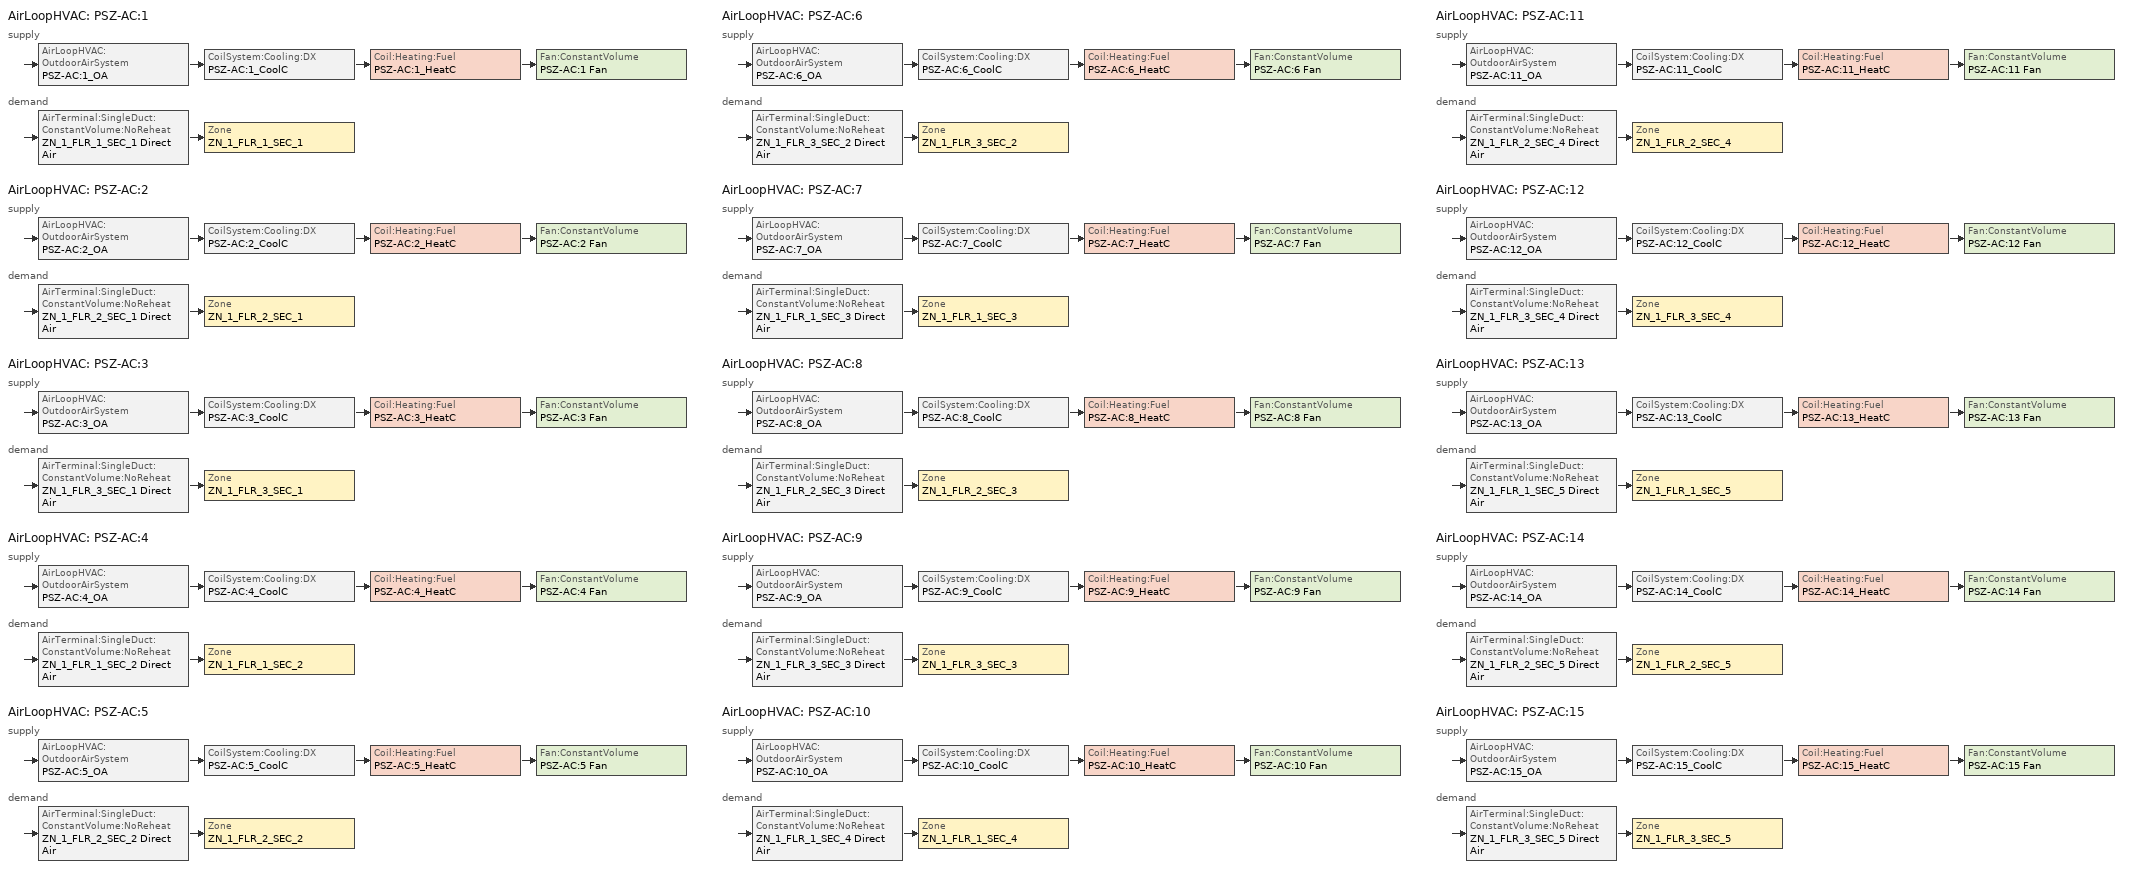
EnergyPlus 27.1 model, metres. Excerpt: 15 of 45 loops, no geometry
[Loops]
AirLoopHVAC 'PSZ-AC:1'
 supply: AirLoopHVAC:OutdoorAirSystem 'PSZ-AC:1_OA' > CoilSystem:Cooling:DX 'PSZ-AC:1_CoolC' > Coil:Heating:Fuel 'PSZ-AC:1_HeatC' > Fan:ConstantVolume 'PSZ-AC:1 Fan'
 demand: AirTerminal:SingleDuct:ConstantVolume:NoReheat 'ZN_1_FLR_1_SEC_1 Direct Air' > Zone 'ZN_1_FLR_1_SEC_1'
AirLoopHVAC 'PSZ-AC:2'
 supply: AirLoopHVAC:OutdoorAirSystem 'PSZ-AC:2_OA' > CoilSystem:Cooling:DX 'PSZ-AC:2_CoolC' > Coil:Heating:Fuel 'PSZ-AC:2_HeatC' > Fan:ConstantVolume 'PSZ-AC:2 Fan'
 demand: AirTerminal:SingleDuct:ConstantVolume:NoReheat 'ZN_1_FLR_2_SEC_1 Direct Air' > Zone 'ZN_1_FLR_2_SEC_1'
AirLoopHVAC 'PSZ-AC:3'
 supply: AirLoopHVAC:OutdoorAirSystem 'PSZ-AC:3_OA' > CoilSystem:Cooling:DX 'PSZ-AC:3_CoolC' > Coil:Heating:Fuel 'PSZ-AC:3_HeatC' > Fan:ConstantVolume 'PSZ-AC:3 Fan'
 demand: AirTerminal:SingleDuct:ConstantVolume:NoReheat 'ZN_1_FLR_3_SEC_1 Direct Air' > Zone 'ZN_1_FLR_3_SEC_1'
AirLoopHVAC 'PSZ-AC:4'
 supply: AirLoopHVAC:OutdoorAirSystem 'PSZ-AC:4_OA' > CoilSystem:Cooling:DX 'PSZ-AC:4_CoolC' > Coil:Heating:Fuel 'PSZ-AC:4_HeatC' > Fan:ConstantVolume 'PSZ-AC:4 Fan'
 demand: AirTerminal:SingleDuct:ConstantVolume:NoReheat 'ZN_1_FLR_1_SEC_2 Direct Air' > Zone 'ZN_1_FLR_1_SEC_2'
AirLoopHVAC 'PSZ-AC:5'
 supply: AirLoopHVAC:OutdoorAirSystem 'PSZ-AC:5_OA' > CoilSystem:Cooling:DX 'PSZ-AC:5_CoolC' > Coil:Heating:Fuel 'PSZ-AC:5_HeatC' > Fan:ConstantVolume 'PSZ-AC:5 Fan'
 demand: AirTerminal:SingleDuct:ConstantVolume:NoReheat 'ZN_1_FLR_2_SEC_2 Direct Air' > Zone 'ZN_1_FLR_2_SEC_2'
AirLoopHVAC 'PSZ-AC:6'
 supply: AirLoopHVAC:OutdoorAirSystem 'PSZ-AC:6_OA' > CoilSystem:Cooling:DX 'PSZ-AC:6_CoolC' > Coil:Heating:Fuel 'PSZ-AC:6_HeatC' > Fan:ConstantVolume 'PSZ-AC:6 Fan'
 demand: AirTerminal:SingleDuct:ConstantVolume:NoReheat 'ZN_1_FLR_3_SEC_2 Direct Air' > Zone 'ZN_1_FLR_3_SEC_2'
AirLoopHVAC 'PSZ-AC:7'
 supply: AirLoopHVAC:OutdoorAirSystem 'PSZ-AC:7_OA' > CoilSystem:Cooling:DX 'PSZ-AC:7_CoolC' > Coil:Heating:Fuel 'PSZ-AC:7_HeatC' > Fan:ConstantVolume 'PSZ-AC:7 Fan'
 demand: AirTerminal:SingleDuct:ConstantVolume:NoReheat 'ZN_1_FLR_1_SEC_3 Direct Air' > Zone 'ZN_1_FLR_1_SEC_3'
AirLoopHVAC 'PSZ-AC:8'
 supply: AirLoopHVAC:OutdoorAirSystem 'PSZ-AC:8_OA' > CoilSystem:Cooling:DX 'PSZ-AC:8_CoolC' > Coil:Heating:Fuel 'PSZ-AC:8_HeatC' > Fan:ConstantVolume 'PSZ-AC:8 Fan'
 demand: AirTerminal:SingleDuct:ConstantVolume:NoReheat 'ZN_1_FLR_2_SEC_3 Direct Air' > Zone 'ZN_1_FLR_2_SEC_3'
AirLoopHVAC 'PSZ-AC:9'
 supply: AirLoopHVAC:OutdoorAirSystem 'PSZ-AC:9_OA' > CoilSystem:Cooling:DX 'PSZ-AC:9_CoolC' > Coil:Heating:Fuel 'PSZ-AC:9_HeatC' > Fan:ConstantVolume 'PSZ-AC:9 Fan'
 demand: AirTerminal:SingleDuct:ConstantVolume:NoReheat 'ZN_1_FLR_3_SEC_3 Direct Air' > Zone 'ZN_1_FLR_3_SEC_3'
AirLoopHVAC 'PSZ-AC:10'
 supply: AirLoopHVAC:OutdoorAirSystem 'PSZ-AC:10_OA' > CoilSystem:Cooling:DX 'PSZ-AC:10_CoolC' > Coil:Heating:Fuel 'PSZ-AC:10_HeatC' > Fan:ConstantVolume 'PSZ-AC:10 Fan'
 demand: AirTerminal:SingleDuct:ConstantVolume:NoReheat 'ZN_1_FLR_1_SEC_4 Direct Air' > Zone 'ZN_1_FLR_1_SEC_4'
AirLoopHVAC 'PSZ-AC:11'
 supply: AirLoopHVAC:OutdoorAirSystem 'PSZ-AC:11_OA' > CoilSystem:Cooling:DX 'PSZ-AC:11_CoolC' > Coil:Heating:Fuel 'PSZ-AC:11_HeatC' > Fan:ConstantVolume 'PSZ-AC:11 Fan'
 demand: AirTerminal:SingleDuct:ConstantVolume:NoReheat 'ZN_1_FLR_2_SEC_4 Direct Air' > Zone 'ZN_1_FLR_2_SEC_4'
AirLoopHVAC 'PSZ-AC:12'
 supply: AirLoopHVAC:OutdoorAirSystem 'PSZ-AC:12_OA' > CoilSystem:Cooling:DX 'PSZ-AC:12_CoolC' > Coil:Heating:Fuel 'PSZ-AC:12_HeatC' > Fan:ConstantVolume 'PSZ-AC:12 Fan'
 demand: AirTerminal:SingleDuct:ConstantVolume:NoReheat 'ZN_1_FLR_3_SEC_4 Direct Air' > Zone 'ZN_1_FLR_3_SEC_4'
AirLoopHVAC 'PSZ-AC:13'
 supply: AirLoopHVAC:OutdoorAirSystem 'PSZ-AC:13_OA' > CoilSystem:Cooling:DX 'PSZ-AC:13_CoolC' > Coil:Heating:Fuel 'PSZ-AC:13_HeatC' > Fan:ConstantVolume 'PSZ-AC:13 Fan'
 demand: AirTerminal:SingleDuct:ConstantVolume:NoReheat 'ZN_1_FLR_1_SEC_5 Direct Air' > Zone 'ZN_1_FLR_1_SEC_5'
AirLoopHVAC 'PSZ-AC:14'
 supply: AirLoopHVAC:OutdoorAirSystem 'PSZ-AC:14_OA' > CoilSystem:Cooling:DX 'PSZ-AC:14_CoolC' > Coil:Heating:Fuel 'PSZ-AC:14_HeatC' > Fan:ConstantVolume 'PSZ-AC:14 Fan'
 demand: AirTerminal:SingleDuct:ConstantVolume:NoReheat 'ZN_1_FLR_2_SEC_5 Direct Air' > Zone 'ZN_1_FLR_2_SEC_5'
AirLoopHVAC 'PSZ-AC:15'
 supply: AirLoopHVAC:OutdoorAirSystem 'PSZ-AC:15_OA' > CoilSystem:Cooling:DX 'PSZ-AC:15_CoolC' > Coil:Heating:Fuel 'PSZ-AC:15_HeatC' > Fan:ConstantVolume 'PSZ-AC:15 Fan'
 demand: AirTerminal:SingleDuct:ConstantVolume:NoReheat 'ZN_1_FLR_3_SEC_5 Direct Air' > Zone 'ZN_1_FLR_3_SEC_5'
[ComponentCost:LineItem]
Name | Line Item Type | Item | Cost per Each {$} | Quantity | Cost per Unit of Output Capacity {$/kW}
Daylighting:ZN_1_FLR_1_SEC_1 | Daylighting:Controls | ZN_1_FLR_1_SEC_1 | 1 | 0
Infiltration:ZN_1_FLR_1_SEC_1 | General | ZN_1_FLR_1_SEC_1 | 1 | 0.0252
People:ZN_1_FLR_1_SEC_1 | General | ZN_1_FLR_1_SEC_1 | 1 | 1.8637
LIGHTING EQUIP:ZN_1_FLR_1_SEC_1 | Lights | ZN_1_FLR_1_SEC_1 |  |  | 1
ELECTRIC EQUIPMENT:ZN_1_FLR_1_SEC_1:MiscPlug | General | ZN_1_FLR_1_SEC_1 | 1 | 0.3746
Daylighting:ZN_1_FLR_2_SEC_1 | Daylighting:Controls | ZN_1_FLR_2_SEC_1 | 1 | 0
Infiltration:ZN_1_FLR_2_SEC_1 | General | ZN_1_FLR_2_SEC_1 | 1 | 0.0252
People:ZN_1_FLR_2_SEC_1 | General | ZN_1_FLR_2_SEC_1 | 1 | 1.8637
LIGHTING EQUIP:ZN_1_FLR_2_SEC_1 | Lights | ZN_1_FLR_2_SEC_1 |  |  | 1
ELECTRIC EQUIPMENT:ZN_1_FLR_2_SEC_1:MiscPlug | General | ZN_1_FLR_2_SEC_1 | 1 | 0.3746
Daylighting:ZN_1_FLR_3_SEC_1 | Daylighting:Controls | ZN_1_FLR_3_SEC_1 | 1 | 0
Infiltration:ZN_1_FLR_3_SEC_1 | General | ZN_1_FLR_3_SEC_1 | 1 | 0.0252
People:ZN_1_FLR_3_SEC_1 | General | ZN_1_FLR_3_SEC_1 | 1 | 1.8637
LIGHTING EQUIP:ZN_1_FLR_3_SEC_1 | Lights | ZN_1_FLR_3_SEC_1 |  |  | 1
ELECTRIC EQUIPMENT:ZN_1_FLR_3_SEC_1:MiscPlug | General | ZN_1_FLR_3_SEC_1 | 1 | 0.3746
Daylighting:ZN_1_FLR_1_SEC_2 | Daylighting:Controls | ZN_1_FLR_1_SEC_2 | 1 | 0
Infiltration:ZN_1_FLR_1_SEC_2 | General | ZN_1_FLR_1_SEC_2 | 1 | 0.0362
People:ZN_1_FLR_1_SEC_2 | General | ZN_1_FLR_1_SEC_2 | 1 | 2.6803
LIGHTING EQUIP:ZN_1_FLR_1_SEC_2 | Lights | ZN_1_FLR_1_SEC_2 |  |  | 1
ELECTRIC EQUIPMENT:ZN_1_FLR_1_SEC_2:MiscPlug | General | ZN_1_FLR_1_SEC_2 | 1 | 0.5388
Daylighting:ZN_1_FLR_2_SEC_2 | Daylighting:Controls | ZN_1_FLR_2_SEC_2 | 1 | 0
Infiltration:ZN_1_FLR_2_SEC_2 | General | ZN_1_FLR_2_SEC_2 | 1 | 0.0362
People:ZN_1_FLR_2_SEC_2 | General | ZN_1_FLR_2_SEC_2 | 1 | 2.6803
LIGHTING EQUIP:ZN_1_FLR_2_SEC_2 | Lights | ZN_1_FLR_2_SEC_2 |  |  | 1
ELECTRIC EQUIPMENT:ZN_1_FLR_2_SEC_2:MiscPlug | General | ZN_1_FLR_2_SEC_2 | 1 | 0.5388
Daylighting:ZN_1_FLR_3_SEC_2 | Daylighting:Controls | ZN_1_FLR_3_SEC_2 | 1 | 0
Infiltration:ZN_1_FLR_3_SEC_2 | General | ZN_1_FLR_3_SEC_2 | 1 | 0.0362
People:ZN_1_FLR_3_SEC_2 | General | ZN_1_FLR_3_SEC_2 | 1 | 2.6803
LIGHTING EQUIP:ZN_1_FLR_3_SEC_2 | Lights | ZN_1_FLR_3_SEC_2 |  |  | 1
ELECTRIC EQUIPMENT:ZN_1_FLR_3_SEC_2:MiscPlug | General | ZN_1_FLR_3_SEC_2 | 1 | 0.5388
Daylighting:ZN_1_FLR_1_SEC_3 | Daylighting:Controls | ZN_1_FLR_1_SEC_3 | 1 | 0
Infiltration:ZN_1_FLR_1_SEC_3 | General | ZN_1_FLR_1_SEC_3 | 1 | 0.0351
People:ZN_1_FLR_1_SEC_3 | General | ZN_1_FLR_1_SEC_3 | 1 | 2.6035
LIGHTING EQUIP:ZN_1_FLR_1_SEC_3 | Lights | ZN_1_FLR_1_SEC_3 |  |  | 1
ELECTRIC EQUIPMENT:ZN_1_FLR_1_SEC_3:MiscPlug | General | ZN_1_FLR_1_SEC_3 | 1 | 0.5234
Daylighting:ZN_1_FLR_2_SEC_3 | Daylighting:Controls | ZN_1_FLR_2_SEC_3 | 1 | 0
Infiltration:ZN_1_FLR_2_SEC_3 | General | ZN_1_FLR_2_SEC_3 | 1 | 0.0351
People:ZN_1_FLR_2_SEC_3 | General | ZN_1_FLR_2_SEC_3 | 1 | 2.6035
LIGHTING EQUIP:ZN_1_FLR_2_SEC_3 | Lights | ZN_1_FLR_2_SEC_3 |  |  | 1
ELECTRIC EQUIPMENT:ZN_1_FLR_2_SEC_3:MiscPlug | General | ZN_1_FLR_2_SEC_3 | 1 | 0.5234
Daylighting:ZN_1_FLR_3_SEC_3 | Daylighting:Controls | ZN_1_FLR_3_SEC_3 | 1 | 0
Infiltration:ZN_1_FLR_3_SEC_3 | General | ZN_1_FLR_3_SEC_3 | 1 | 0.0351
People:ZN_1_FLR_3_SEC_3 | General | ZN_1_FLR_3_SEC_3 | 1 | 2.6035
LIGHTING EQUIP:ZN_1_FLR_3_SEC_3 | Lights | ZN_1_FLR_3_SEC_3 |  |  | 1
ELECTRIC EQUIPMENT:ZN_1_FLR_3_SEC_3:MiscPlug | General | ZN_1_FLR_3_SEC_3 | 1 | 0.5234
Daylighting:ZN_1_FLR_1_SEC_4 | Daylighting:Controls | ZN_1_FLR_1_SEC_4 | 1 | 0
Infiltration:ZN_1_FLR_1_SEC_4 | General | ZN_1_FLR_1_SEC_4 | 1 | 0.0362
People:ZN_1_FLR_1_SEC_4 | General | ZN_1_FLR_1_SEC_4 | 1 | 2.6803
LIGHTING EQUIP:ZN_1_FLR_1_SEC_4 | Lights | ZN_1_FLR_1_SEC_4 |  |  | 1
ELECTRIC EQUIPMENT:ZN_1_FLR_1_SEC_4:MiscPlug | General | ZN_1_FLR_1_SEC_4 | 1 | 0.5388
Daylighting:ZN_1_FLR_2_SEC_4 | Daylighting:Controls | ZN_1_FLR_2_SEC_4 | 1 | 0
Infiltration:ZN_1_FLR_2_SEC_4 | General | ZN_1_FLR_2_SEC_4 | 1 | 0.0362
People:ZN_1_FLR_2_SEC_4 | General | ZN_1_FLR_2_SEC_4 | 1 | 2.6803
LIGHTING EQUIP:ZN_1_FLR_2_SEC_4 | Lights | ZN_1_FLR_2_SEC_4 |  |  | 1
ELECTRIC EQUIPMENT:ZN_1_FLR_2_SEC_4:MiscPlug | General | ZN_1_FLR_2_SEC_4 | 1 | 0.5388
Daylighting:ZN_1_FLR_3_SEC_4 | Daylighting:Controls | ZN_1_FLR_3_SEC_4 | 1 | 0
Infiltration:ZN_1_FLR_3_SEC_4 | General | ZN_1_FLR_3_SEC_4 | 1 | 0.0362
People:ZN_1_FLR_3_SEC_4 | General | ZN_1_FLR_3_SEC_4 | 1 | 2.6803
LIGHTING EQUIP:ZN_1_FLR_3_SEC_4 | Lights | ZN_1_FLR_3_SEC_4 |  |  | 1
ELECTRIC EQUIPMENT:ZN_1_FLR_3_SEC_4:MiscPlug | General | ZN_1_FLR_3_SEC_4 | 1 | 0.5388
Daylighting:ZN_1_FLR_1_SEC_5 | Daylighting:Controls | ZN_1_FLR_1_SEC_5 | 1 | 0
Infiltration:ZN_1_FLR_1_SEC_5 | General | ZN_1_FLR_1_SEC_5 | 1 | 0.0252
People:ZN_1_FLR_1_SEC_5 | General | ZN_1_FLR_1_SEC_5 | 1 | 1.8637
LIGHTING EQUIP:ZN_1_FLR_1_SEC_5 | Lights | ZN_1_FLR_1_SEC_5 |  |  | 1
ELECTRIC EQUIPMENT:ZN_1_FLR_1_SEC_5:MiscPlug | General | ZN_1_FLR_1_SEC_5 | 1 | 0.3746
Daylighting:ZN_1_FLR_2_SEC_5 | Daylighting:Controls | ZN_1_FLR_2_SEC_5 | 1 | 0
Infiltration:ZN_1_FLR_2_SEC_5 | General | ZN_1_FLR_2_SEC_5 | 1 | 0.0252
People:ZN_1_FLR_2_SEC_5 | General | ZN_1_FLR_2_SEC_5 | 1 | 1.8637
LIGHTING EQUIP:ZN_1_FLR_2_SEC_5 | Lights | ZN_1_FLR_2_SEC_5 |  |  | 1
ELECTRIC EQUIPMENT:ZN_1_FLR_2_SEC_5:MiscPlug | General | ZN_1_FLR_2_SEC_5 | 1 | 0.3746
Daylighting:ZN_1_FLR_3_SEC_5 | Daylighting:Controls | ZN_1_FLR_3_SEC_5 | 1 | 0
Infiltration:ZN_1_FLR_3_SEC_5 | General | ZN_1_FLR_3_SEC_5 | 1 | 0.0252
People:ZN_1_FLR_3_SEC_5 | General | ZN_1_FLR_3_SEC_5 | 1 | 1.8637
LIGHTING EQUIP:ZN_1_FLR_3_SEC_5 | Lights | ZN_1_FLR_3_SEC_5 |  |  | 1
ELECTRIC EQUIPMENT:ZN_1_FLR_3_SEC_5:MiscPlug | General | ZN_1_FLR_3_SEC_5 | 1 | 0.3746
[Sizing:Zone] Zone Cooling Design Supply Air Temperature Input Method=SupplyAirTemperature; Zone Cooling Design Supply Air Temperature {C}=14; Zone Heating Design Supply Air Temperature Input Method=SupplyAirTemperature; Zone Heating Design Supply Air Temperature {C}=40; Zone Cooling Design Supply Air Humidity Ratio {kgWater/kgDryAir}=0.0085; Zone Heating Design Supply Air Humidity Ratio {kgWater/kgDryAir}=0.008; Zone Heating Sizing Factor=0; Zone Cooling Sizing Factor=0; Cooling Design Air Flow Method=DesignDay; Cooling Design Air Flow Rate {m3/s}=0; Cooling Minimum Air Flow {m3/s}=0; Cooling Minimum Air Flow Fraction=0; Heating Design Air Flow Method=DesignDay; Heating Design Air Flow Rate {m3/s}=0
Name | Design Specification Outdoor Air Object
ZN_1_FLR_1_SEC_1 | SZ DSOA ZN_1_FLR_1_SEC_1
ZN_1_FLR_2_SEC_1 | SZ DSOA ZN_1_FLR_2_SEC_1
ZN_1_FLR_3_SEC_1 | SZ DSOA ZN_1_FLR_3_SEC_1
ZN_1_FLR_1_SEC_2 | SZ DSOA ZN_1_FLR_1_SEC_2
ZN_1_FLR_2_SEC_2 | SZ DSOA ZN_1_FLR_2_SEC_2
ZN_1_FLR_3_SEC_2 | SZ DSOA ZN_1_FLR_3_SEC_2
ZN_1_FLR_1_SEC_3 | SZ DSOA ZN_1_FLR_1_SEC_3
ZN_1_FLR_2_SEC_3 | SZ DSOA ZN_1_FLR_2_SEC_3
ZN_1_FLR_3_SEC_3 | SZ DSOA ZN_1_FLR_3_SEC_3
ZN_1_FLR_1_SEC_4 | SZ DSOA ZN_1_FLR_1_SEC_4
ZN_1_FLR_2_SEC_4 | SZ DSOA ZN_1_FLR_2_SEC_4
ZN_1_FLR_3_SEC_4 | SZ DSOA ZN_1_FLR_3_SEC_4
ZN_1_FLR_1_SEC_5 | SZ DSOA ZN_1_FLR_1_SEC_5
ZN_1_FLR_2_SEC_5 | SZ DSOA ZN_1_FLR_2_SEC_5
ZN_1_FLR_3_SEC_5 | SZ DSOA ZN_1_FLR_3_SEC_5
[DesignSpecification:OutdoorAir] Outdoor Air Method=Flow/Zone; Outdoor Air Flow per Zone Floor Area {m3/s-m2}=0
Name | Outdoor Air Flow per Zone {m3/s}
SZ DSOA ZN_1_FLR_1_SEC_1; SZ DSOA ZN_1_FLR_2_SEC_1; SZ DSOA ZN_1_FLR_3_SEC_1; SZ DSOA ZN_1_FLR_1_SEC_5; SZ DSOA ZN_1_FLR_2_SEC_5; SZ DSOA ZN_1_FLR_3_SEC_5 | 0.0186979
SZ DSOA ZN_1_FLR_1_SEC_2; SZ DSOA ZN_1_FLR_2_SEC_2; SZ DSOA ZN_1_FLR_3_SEC_2; SZ DSOA ZN_1_FLR_1_SEC_4; SZ DSOA ZN_1_FLR_2_SEC_4; SZ DSOA ZN_1_FLR_3_SEC_4 | 0.0268905
SZ DSOA ZN_1_FLR_1_SEC_3; SZ DSOA ZN_1_FLR_2_SEC_3; SZ DSOA ZN_1_FLR_3_SEC_3 | 0.0261197
[ZoneControl:Thermostat] Control Type Schedule=Dual Zone Control Type Sched
Name | Zone or ZoneList | Control 1
ZN_1_FLR_1_SEC_1 Thermostat | ZN_1_FLR_1_SEC_1 | ZN_1_FLR_1_SEC_1 DualSPSched
ZN_1_FLR_2_SEC_1 Thermostat | ZN_1_FLR_2_SEC_1 | ZN_1_FLR_2_SEC_1 DualSPSched
ZN_1_FLR_3_SEC_1 Thermostat | ZN_1_FLR_3_SEC_1 | ZN_1_FLR_3_SEC_1 DualSPSched
ZN_1_FLR_1_SEC_2 Thermostat | ZN_1_FLR_1_SEC_2 | ZN_1_FLR_1_SEC_2 DualSPSched
ZN_1_FLR_2_SEC_2 Thermostat | ZN_1_FLR_2_SEC_2 | ZN_1_FLR_2_SEC_2 DualSPSched
ZN_1_FLR_3_SEC_2 Thermostat | ZN_1_FLR_3_SEC_2 | ZN_1_FLR_3_SEC_2 DualSPSched
ZN_1_FLR_1_SEC_3 Thermostat | ZN_1_FLR_1_SEC_3 | ZN_1_FLR_1_SEC_3 DualSPSched
ZN_1_FLR_2_SEC_3 Thermostat | ZN_1_FLR_2_SEC_3 | ZN_1_FLR_2_SEC_3 DualSPSched
ZN_1_FLR_3_SEC_3 Thermostat | ZN_1_FLR_3_SEC_3 | ZN_1_FLR_3_SEC_3 DualSPSched
ZN_1_FLR_1_SEC_4 Thermostat | ZN_1_FLR_1_SEC_4 | ZN_1_FLR_1_SEC_4 DualSPSched
ZN_1_FLR_2_SEC_4 Thermostat | ZN_1_FLR_2_SEC_4 | ZN_1_FLR_2_SEC_4 DualSPSched
ZN_1_FLR_3_SEC_4 Thermostat | ZN_1_FLR_3_SEC_4 | ZN_1_FLR_3_SEC_4 DualSPSched
ZN_1_FLR_1_SEC_5 Thermostat | ZN_1_FLR_1_SEC_5 | ZN_1_FLR_1_SEC_5 DualSPSched
ZN_1_FLR_2_SEC_5 Thermostat | ZN_1_FLR_2_SEC_5 | ZN_1_FLR_2_SEC_5 DualSPSched
ZN_1_FLR_3_SEC_5 Thermostat | ZN_1_FLR_3_SEC_5 | ZN_1_FLR_3_SEC_5 DualSPSched
[ThermostatSetpoint:DualSetpoint] Heating Setpoint Temperature Schedule=HtgSetP_Sch; Cooling Setpoint Temperature Schedule=ClgSetP_Sch
ZN_1_FLR_1_SEC_1 DualSPSched; ZN_1_FLR_2_SEC_1 DualSPSched; ZN_1_FLR_3_SEC_1 DualSPSched; ZN_1_FLR_1_SEC_2 DualSPSched; ZN_1_FLR_2_SEC_2 DualSPSched; ZN_1_FLR_3_SEC_2 DualSPSched; ZN_1_FLR_1_SEC_3 DualSPSched; ZN_1_FLR_2_SEC_3 DualSPSched; ZN_1_FLR_3_SEC_3 DualSPSched; ZN_1_FLR_1_SEC_4 DualSPSched; ZN_1_FLR_2_SEC_4 DualSPSched; ZN_1_FLR_3_SEC_4 DualSPSched; ZN_1_FLR_1_SEC_5 DualSPSched; ZN_1_FLR_2_SEC_5 DualSPSched; ZN_1_FLR_3_SEC_5 DualSPSched
[Zone equipment]
ZN_1_FLR_1_SEC_1: ZN_1_FLR_1_SEC_1 Direct Air
ZN_1_FLR_2_SEC_1: ZN_1_FLR_2_SEC_1 Direct Air
ZN_1_FLR_3_SEC_1: ZN_1_FLR_3_SEC_1 Direct Air
ZN_1_FLR_1_SEC_2: ZN_1_FLR_1_SEC_2 Direct Air
ZN_1_FLR_2_SEC_2: ZN_1_FLR_2_SEC_2 Direct Air
ZN_1_FLR_3_SEC_2: ZN_1_FLR_3_SEC_2 Direct Air
ZN_1_FLR_1_SEC_3: ZN_1_FLR_1_SEC_3 Direct Air
ZN_1_FLR_2_SEC_3: ZN_1_FLR_2_SEC_3 Direct Air
ZN_1_FLR_3_SEC_3: ZN_1_FLR_3_SEC_3 Direct Air
ZN_1_FLR_1_SEC_4: ZN_1_FLR_1_SEC_4 Direct Air
ZN_1_FLR_2_SEC_4: ZN_1_FLR_2_SEC_4 Direct Air
ZN_1_FLR_3_SEC_4: ZN_1_FLR_3_SEC_4 Direct Air
ZN_1_FLR_1_SEC_5: ZN_1_FLR_1_SEC_5 Direct Air
ZN_1_FLR_2_SEC_5: ZN_1_FLR_2_SEC_5 Direct Air
ZN_1_FLR_3_SEC_5: ZN_1_FLR_3_SEC_5 Direct Air
[AirTerminal:SingleDuct:ConstantVolume:NoReheat] Availability Schedule=ALWAYS_ON; Maximum Air Flow Rate {m3/s}=AUTOSIZE
ZN_1_FLR_1_SEC_1 Direct Air; ZN_1_FLR_2_SEC_1 Direct Air; ZN_1_FLR_3_SEC_1 Direct Air; ZN_1_FLR_1_SEC_2 Direct Air; ZN_1_FLR_2_SEC_2 Direct Air; ZN_1_FLR_3_SEC_2 Direct Air; ZN_1_FLR_1_SEC_3 Direct Air; ZN_1_FLR_2_SEC_3 Direct Air; ZN_1_FLR_3_SEC_3 Direct Air; ZN_1_FLR_1_SEC_4 Direct Air; ZN_1_FLR_2_SEC_4 Direct Air; ZN_1_FLR_3_SEC_4 Direct Air; ZN_1_FLR_1_SEC_5 Direct Air; ZN_1_FLR_2_SEC_5 Direct Air; ZN_1_FLR_3_SEC_5 Direct Air
[SetpointManager:SingleZone:Reheat] Control Variable=Temperature; Minimum Supply Air Temperature {C}=13; Maximum Supply Air Temperature {C}=40
Name | Control Zone | Setpoint Node or NodeList
SupAirTemp MngrZN_1_FLR_1_SEC_1 | ZN_1_FLR_1_SEC_1 | PSZ-AC:1 Supply Equipment Outlet Node
SupAirTemp MngrZN_1_FLR_2_SEC_1 | ZN_1_FLR_2_SEC_1 | PSZ-AC:2 Supply Equipment Outlet Node
SupAirTemp MngrZN_1_FLR_3_SEC_1 | ZN_1_FLR_3_SEC_1 | PSZ-AC:3 Supply Equipment Outlet Node
SupAirTemp MngrZN_1_FLR_1_SEC_2 | ZN_1_FLR_1_SEC_2 | PSZ-AC:4 Supply Equipment Outlet Node
SupAirTemp MngrZN_1_FLR_2_SEC_2 | ZN_1_FLR_2_SEC_2 | PSZ-AC:5 Supply Equipment Outlet Node
SupAirTemp MngrZN_1_FLR_3_SEC_2 | ZN_1_FLR_3_SEC_2 | PSZ-AC:6 Supply Equipment Outlet Node
SupAirTemp MngrZN_1_FLR_1_SEC_3 | ZN_1_FLR_1_SEC_3 | PSZ-AC:7 Supply Equipment Outlet Node
SupAirTemp MngrZN_1_FLR_2_SEC_3 | ZN_1_FLR_2_SEC_3 | PSZ-AC:8 Supply Equipment Outlet Node
SupAirTemp MngrZN_1_FLR_3_SEC_3 | ZN_1_FLR_3_SEC_3 | PSZ-AC:9 Supply Equipment Outlet Node
SupAirTemp MngrZN_1_FLR_1_SEC_4 | ZN_1_FLR_1_SEC_4 | PSZ-AC:10 Supply Equipment Outlet Node
SupAirTemp MngrZN_1_FLR_2_SEC_4 | ZN_1_FLR_2_SEC_4 | PSZ-AC:11 Supply Equipment Outlet Node
SupAirTemp MngrZN_1_FLR_3_SEC_4 | ZN_1_FLR_3_SEC_4 | PSZ-AC:12 Supply Equipment Outlet Node
SupAirTemp MngrZN_1_FLR_1_SEC_5 | ZN_1_FLR_1_SEC_5 | PSZ-AC:13 Supply Equipment Outlet Node
SupAirTemp MngrZN_1_FLR_2_SEC_5 | ZN_1_FLR_2_SEC_5 | PSZ-AC:14 Supply Equipment Outlet Node
SupAirTemp MngrZN_1_FLR_3_SEC_5 | ZN_1_FLR_3_SEC_5 | PSZ-AC:15 Supply Equipment Outlet Node
[AirLoopHVAC] Design Supply Air Flow Rate {m3/s}=AUTOSIZE
PSZ-AC:1; PSZ-AC:2; PSZ-AC:3; PSZ-AC:4; PSZ-AC:5; PSZ-AC:6; PSZ-AC:7; PSZ-AC:8; PSZ-AC:9; PSZ-AC:10; PSZ-AC:11; PSZ-AC:12; PSZ-AC:13; PSZ-AC:14; PSZ-AC:15
[SetpointManager:MixedAir] Control Variable=Temperature
Name | Setpoint Node or NodeList
PSZ-AC:1_CoolC SAT Manager | PSZ-AC:1_CoolC-PSZ-AC:1_HeatCNode
PSZ-AC:1_HeatC MixedAir Manager | PSZ-AC:1_HeatC-PSZ-AC:1 FanNode
PSZ-AC:1_OAMixed Air Temp Manager | PSZ-AC:1_OA-PSZ-AC:1_CoolCNode
PSZ-AC:2_CoolC SAT Manager | PSZ-AC:2_CoolC-PSZ-AC:2_HeatCNode
PSZ-AC:2_HeatC MixedAir Manager | PSZ-AC:2_HeatC-PSZ-AC:2 FanNode
PSZ-AC:2_OAMixed Air Temp Manager | PSZ-AC:2_OA-PSZ-AC:2_CoolCNode
PSZ-AC:3_CoolC SAT Manager | PSZ-AC:3_CoolC-PSZ-AC:3_HeatCNode
PSZ-AC:3_HeatC MixedAir Manager | PSZ-AC:3_HeatC-PSZ-AC:3 FanNode
PSZ-AC:3_OAMixed Air Temp Manager | PSZ-AC:3_OA-PSZ-AC:3_CoolCNode
PSZ-AC:4_CoolC SAT Manager | PSZ-AC:4_CoolC-PSZ-AC:4_HeatCNode
PSZ-AC:4_HeatC MixedAir Manager | PSZ-AC:4_HeatC-PSZ-AC:4 FanNode
PSZ-AC:4_OAMixed Air Temp Manager | PSZ-AC:4_OA-PSZ-AC:4_CoolCNode
PSZ-AC:5_CoolC SAT Manager | PSZ-AC:5_CoolC-PSZ-AC:5_HeatCNode
PSZ-AC:5_HeatC MixedAir Manager | PSZ-AC:5_HeatC-PSZ-AC:5 FanNode
PSZ-AC:5_OAMixed Air Temp Manager | PSZ-AC:5_OA-PSZ-AC:5_CoolCNode
PSZ-AC:6_CoolC SAT Manager | PSZ-AC:6_CoolC-PSZ-AC:6_HeatCNode
PSZ-AC:6_HeatC MixedAir Manager | PSZ-AC:6_HeatC-PSZ-AC:6 FanNode
PSZ-AC:6_OAMixed Air Temp Manager | PSZ-AC:6_OA-PSZ-AC:6_CoolCNode
PSZ-AC:7_CoolC SAT Manager | PSZ-AC:7_CoolC-PSZ-AC:7_HeatCNode
PSZ-AC:7_HeatC MixedAir Manager | PSZ-AC:7_HeatC-PSZ-AC:7 FanNode
PSZ-AC:7_OAMixed Air Temp Manager | PSZ-AC:7_OA-PSZ-AC:7_CoolCNode
PSZ-AC:8_CoolC SAT Manager | PSZ-AC:8_CoolC-PSZ-AC:8_HeatCNode
PSZ-AC:8_HeatC MixedAir Manager | PSZ-AC:8_HeatC-PSZ-AC:8 FanNode
PSZ-AC:8_OAMixed Air Temp Manager | PSZ-AC:8_OA-PSZ-AC:8_CoolCNode
PSZ-AC:9_CoolC SAT Manager | PSZ-AC:9_CoolC-PSZ-AC:9_HeatCNode
PSZ-AC:9_HeatC MixedAir Manager | PSZ-AC:9_HeatC-PSZ-AC:9 FanNode
PSZ-AC:9_OAMixed Air Temp Manager | PSZ-AC:9_OA-PSZ-AC:9_CoolCNode
PSZ-AC:10_CoolC SAT Manager | PSZ-AC:10_CoolC-PSZ-AC:10_HeatCNode
PSZ-AC:10_HeatC MixedAir Manager | PSZ-AC:10_HeatC-PSZ-AC:10 FanNode
PSZ-AC:10_OAMixed Air Temp Manager | PSZ-AC:10_OA-PSZ-AC:10_CoolCNode
PSZ-AC:11_CoolC SAT Manager | PSZ-AC:11_CoolC-PSZ-AC:11_HeatCNode
PSZ-AC:11_HeatC MixedAir Manager | PSZ-AC:11_HeatC-PSZ-AC:11 FanNode
PSZ-AC:11_OAMixed Air Temp Manager | PSZ-AC:11_OA-PSZ-AC:11_CoolCNode
PSZ-AC:12_CoolC SAT Manager | PSZ-AC:12_CoolC-PSZ-AC:12_HeatCNode
PSZ-AC:12_HeatC MixedAir Manager | PSZ-AC:12_HeatC-PSZ-AC:12 FanNode
PSZ-AC:12_OAMixed Air Temp Manager | PSZ-AC:12_OA-PSZ-AC:12_CoolCNode
PSZ-AC:13_CoolC SAT Manager | PSZ-AC:13_CoolC-PSZ-AC:13_HeatCNode
PSZ-AC:13_HeatC MixedAir Manager | PSZ-AC:13_HeatC-PSZ-AC:13 FanNode
PSZ-AC:13_OAMixed Air Temp Manager | PSZ-AC:13_OA-PSZ-AC:13_CoolCNode
PSZ-AC:14_CoolC SAT Manager | PSZ-AC:14_CoolC-PSZ-AC:14_HeatCNode
PSZ-AC:14_HeatC MixedAir Manager | PSZ-AC:14_HeatC-PSZ-AC:14 FanNode
PSZ-AC:14_OAMixed Air Temp Manager | PSZ-AC:14_OA-PSZ-AC:14_CoolCNode
PSZ-AC:15_CoolC SAT Manager | PSZ-AC:15_CoolC-PSZ-AC:15_HeatCNode
PSZ-AC:15_HeatC MixedAir Manager | PSZ-AC:15_HeatC-PSZ-AC:15 FanNode
PSZ-AC:15_OAMixed Air Temp Manager | PSZ-AC:15_OA-PSZ-AC:15_CoolCNode
[Sizing:System] Type of Load to Size On=Sensible; Design Outdoor Air Flow Rate {m3/s}=AUTOSIZE; Central Heating Maximum System Air Flow Ratio=1; Preheat Design Temperature {C}=7; Preheat Design Humidity Ratio {kgWater/kgDryAir}=0.008; Precool Design Temperature {C}=12.8; Precool Design Humidity Ratio {kgWater/kgDryAir}=0.008; Central Cooling Design Supply Air Temperature {C}=12.8; Central Heating Design Supply Air Temperature {C}=40; Type of Zone Sum to Use=NonCoincident; 100% Outdoor Air in Cooling=No; 100% Outdoor Air in Heating=No; Central Cooling Design Supply Air Humidity Ratio {kgWater/kgDryAir}=0.0085; Central Heating Design Supply Air Humidity Ratio {kgWater/kgDryAir}=0.008; Cooling Supply Air Flow Rate Method=DesignDay; Cooling Supply Air Flow Rate {m3/s}=0; Heating Supply Air Flow Rate Method=DesignDay; Heating Supply Air Flow Rate {m3/s}=0; System Outdoor Air Method=ZoneSum; Zone Maximum Outdoor Air Fraction=1; Cooling Design Capacity Method=CoolingDesignCapacity; Cooling Design Capacity {W}=autosize; Heating Design Capacity Method=HeatingDesignCapacity; Heating Design Capacity {W}=autosize; Central Cooling Capacity Control Method=OnOff
PSZ-AC:1; PSZ-AC:2; PSZ-AC:3; PSZ-AC:4; PSZ-AC:5; PSZ-AC:6; PSZ-AC:7; PSZ-AC:8; PSZ-AC:9; PSZ-AC:10; PSZ-AC:11; PSZ-AC:12; PSZ-AC:13; PSZ-AC:14; PSZ-AC:15
[Controller:OutdoorAir] Minimum Outdoor Air Flow Rate {m3/s}=AUTOSIZE; Maximum Outdoor Air Flow Rate {m3/s}=AUTOSIZE; Economizer Control Type=FixedDryBulb; Economizer Control Action Type=ModulateFlow; Economizer Maximum Limit Dry-Bulb Temperature {C}=19; Economizer Maximum Limit Enthalpy {J/kg}=32000; Economizer Minimum Limit Dry-Bulb Temperature {C}=0; Lockout Type=NoLockout; Minimum Limit Type=FixedMinimum; Minimum Outdoor Air Schedule=MinOA_MotorizedDamper_Sched
PSZ-AC:1_OA_Controller; PSZ-AC:2_OA_Controller; PSZ-AC:3_OA_Controller; PSZ-AC:4_OA_Controller; PSZ-AC:5_OA_Controller; PSZ-AC:6_OA_Controller; PSZ-AC:7_OA_Controller; PSZ-AC:8_OA_Controller; PSZ-AC:9_OA_Controller; PSZ-AC:10_OA_Controller; PSZ-AC:11_OA_Controller; PSZ-AC:12_OA_Controller; PSZ-AC:13_OA_Controller; PSZ-AC:14_OA_Controller; PSZ-AC:15_OA_Controller
[CoilSystem:Cooling:DX] Availability Schedule=ALWAYS_ON
Name | Cooling Coil
PSZ-AC:1_CoolC | PSZ-AC:1_CoolC DXCoil
PSZ-AC:2_CoolC | PSZ-AC:2_CoolC DXCoil
PSZ-AC:3_CoolC | PSZ-AC:3_CoolC DXCoil
PSZ-AC:4_CoolC | PSZ-AC:4_CoolC DXCoil
PSZ-AC:5_CoolC | PSZ-AC:5_CoolC DXCoil
PSZ-AC:6_CoolC | PSZ-AC:6_CoolC DXCoil
PSZ-AC:7_CoolC | PSZ-AC:7_CoolC DXCoil
PSZ-AC:8_CoolC | PSZ-AC:8_CoolC DXCoil
PSZ-AC:9_CoolC | PSZ-AC:9_CoolC DXCoil
PSZ-AC:10_CoolC | PSZ-AC:10_CoolC DXCoil
PSZ-AC:11_CoolC | PSZ-AC:11_CoolC DXCoil
PSZ-AC:12_CoolC | PSZ-AC:12_CoolC DXCoil
PSZ-AC:13_CoolC | PSZ-AC:13_CoolC DXCoil
PSZ-AC:14_CoolC | PSZ-AC:14_CoolC DXCoil
PSZ-AC:15_CoolC | PSZ-AC:15_CoolC DXCoil
[Coil:Cooling:DX:SingleSpeed] Availability Schedule=ALWAYS_ON; Gross Rated Total Cooling Capacity {W}=AUTOSIZE; Gross Rated Sensible Heat Ratio=AUTOSIZE; Gross Rated Cooling COP {W/W}=3; Rated Air Flow Rate {m3/s}=AUTOSIZE; 2023 Rated Evaporator Fan Power Per Volume Flow Rate {W/(m3/s)}=934.4
Name | Total Cooling Capacity Function of Temperature Curve | Total Cooling Capacity Function of Flow Fraction Curve | Energy Input Ratio Function of Temperature Curve | Energy Input Ratio Function of Flow Fraction Curve | Part Load Fraction Correlation Curve
PSZ-AC:1_CoolC DXCoil | PSZ-AC:1_CoolCCarrier48TM014_12tons_CapFT | PSZ-AC:1_CoolCCarrier48TM014_12tons_FFF | PSZ-AC:1_CoolCCarrier48TM014_12tons_EIRFT | PSZ-AC:1_CoolCCarrier48TM014_12tons_EIRFFF | PSZ-AC:1_CoolCIEA_HVAC_BESTEST_9ton-PLR
PSZ-AC:2_CoolC DXCoil | PSZ-AC:2_CoolCCarrier48TM014_12tons_CapFT | PSZ-AC:2_CoolCCarrier48TM014_12tons_FFF | PSZ-AC:2_CoolCCarrier48TM014_12tons_EIRFT | PSZ-AC:2_CoolCCarrier48TM014_12tons_EIRFFF | PSZ-AC:2_CoolCIEA_HVAC_BESTEST_9ton-PLR
PSZ-AC:3_CoolC DXCoil | PSZ-AC:3_CoolCCarrier48TM014_12tons_CapFT | PSZ-AC:3_CoolCCarrier48TM014_12tons_FFF | PSZ-AC:3_CoolCCarrier48TM014_12tons_EIRFT | PSZ-AC:3_CoolCCarrier48TM014_12tons_EIRFFF | PSZ-AC:3_CoolCIEA_HVAC_BESTEST_9ton-PLR
PSZ-AC:4_CoolC DXCoil | PSZ-AC:4_CoolCCarrier48TM014_12tons_CapFT | PSZ-AC:4_CoolCCarrier48TM014_12tons_FFF | PSZ-AC:4_CoolCCarrier48TM014_12tons_EIRFT | PSZ-AC:4_CoolCCarrier48TM014_12tons_EIRFFF | PSZ-AC:4_CoolCIEA_HVAC_BESTEST_9ton-PLR
PSZ-AC:5_CoolC DXCoil | PSZ-AC:5_CoolCCarrier48TM014_12tons_CapFT | PSZ-AC:5_CoolCCarrier48TM014_12tons_FFF | PSZ-AC:5_CoolCCarrier48TM014_12tons_EIRFT | PSZ-AC:5_CoolCCarrier48TM014_12tons_EIRFFF | PSZ-AC:5_CoolCIEA_HVAC_BESTEST_9ton-PLR
PSZ-AC:6_CoolC DXCoil | PSZ-AC:6_CoolCCarrier48TM014_12tons_CapFT | PSZ-AC:6_CoolCCarrier48TM014_12tons_FFF | PSZ-AC:6_CoolCCarrier48TM014_12tons_EIRFT | PSZ-AC:6_CoolCCarrier48TM014_12tons_EIRFFF | PSZ-AC:6_CoolCIEA_HVAC_BESTEST_9ton-PLR
PSZ-AC:7_CoolC DXCoil | PSZ-AC:7_CoolCCarrier48TM014_12tons_CapFT | PSZ-AC:7_CoolCCarrier48TM014_12tons_FFF | PSZ-AC:7_CoolCCarrier48TM014_12tons_EIRFT | PSZ-AC:7_CoolCCarrier48TM014_12tons_EIRFFF | PSZ-AC:7_CoolCIEA_HVAC_BESTEST_9ton-PLR
PSZ-AC:8_CoolC DXCoil | PSZ-AC:8_CoolCCarrier48TM014_12tons_CapFT | PSZ-AC:8_CoolCCarrier48TM014_12tons_FFF | PSZ-AC:8_CoolCCarrier48TM014_12tons_EIRFT | PSZ-AC:8_CoolCCarrier48TM014_12tons_EIRFFF | PSZ-AC:8_CoolCIEA_HVAC_BESTEST_9ton-PLR
PSZ-AC:9_CoolC DXCoil | PSZ-AC:9_CoolCCarrier48TM014_12tons_CapFT | PSZ-AC:9_CoolCCarrier48TM014_12tons_FFF | PSZ-AC:9_CoolCCarrier48TM014_12tons_EIRFT | PSZ-AC:9_CoolCCarrier48TM014_12tons_EIRFFF | PSZ-AC:9_CoolCIEA_HVAC_BESTEST_9ton-PLR
PSZ-AC:10_CoolC DXCoil | PSZ-AC:10_CoolCCarrier48TM014_12tons_CapFT | PSZ-AC:10_CoolCCarrier48TM014_12tons_FFF | PSZ-AC:10_CoolCCarrier48TM014_12tons_EIRFT | PSZ-AC:10_CoolCCarrier48TM014_12tons_EIRFFF | PSZ-AC:10_CoolCIEA_HVAC_BESTEST_9ton-PLR
PSZ-AC:11_CoolC DXCoil | PSZ-AC:11_CoolCCarrier48TM014_12tons_CapFT | PSZ-AC:11_CoolCCarrier48TM014_12tons_FFF | PSZ-AC:11_CoolCCarrier48TM014_12tons_EIRFT | PSZ-AC:11_CoolCCarrier48TM014_12tons_EIRFFF | PSZ-AC:11_CoolCIEA_HVAC_BESTEST_9ton-PLR
PSZ-AC:12_CoolC DXCoil | PSZ-AC:12_CoolCCarrier48TM014_12tons_CapFT | PSZ-AC:12_CoolCCarrier48TM014_12tons_FFF | PSZ-AC:12_CoolCCarrier48TM014_12tons_EIRFT | PSZ-AC:12_CoolCCarrier48TM014_12tons_EIRFFF | PSZ-AC:12_CoolCIEA_HVAC_BESTEST_9ton-PLR
PSZ-AC:13_CoolC DXCoil | PSZ-AC:13_CoolCCarrier48TM014_12tons_CapFT | PSZ-AC:13_CoolCCarrier48TM014_12tons_FFF | PSZ-AC:13_CoolCCarrier48TM014_12tons_EIRFT | PSZ-AC:13_CoolCCarrier48TM014_12tons_EIRFFF | PSZ-AC:13_CoolCIEA_HVAC_BESTEST_9ton-PLR
PSZ-AC:14_CoolC DXCoil | PSZ-AC:14_CoolCCarrier48TM014_12tons_CapFT | PSZ-AC:14_CoolCCarrier48TM014_12tons_FFF | PSZ-AC:14_CoolCCarrier48TM014_12tons_EIRFT | PSZ-AC:14_CoolCCarrier48TM014_12tons_EIRFFF | PSZ-AC:14_CoolCIEA_HVAC_BESTEST_9ton-PLR
PSZ-AC:15_CoolC DXCoil | PSZ-AC:15_CoolCCarrier48TM014_12tons_CapFT | PSZ-AC:15_CoolCCarrier48TM014_12tons_FFF | PSZ-AC:15_CoolCCarrier48TM014_12tons_EIRFT | PSZ-AC:15_CoolCCarrier48TM014_12tons_EIRFFF | PSZ-AC:15_CoolCIEA_HVAC_BESTEST_9ton-PLR
[Coil:Heating:Fuel] Availability Schedule=ALWAYS_ON; Fuel Type=NaturalGas; Burner Efficiency=0.8; Nominal Capacity {W}=AUTOSIZE
PSZ-AC:1_HeatC; PSZ-AC:2_HeatC; PSZ-AC:3_HeatC; PSZ-AC:4_HeatC; PSZ-AC:5_HeatC; PSZ-AC:6_HeatC; PSZ-AC:7_HeatC; PSZ-AC:8_HeatC; PSZ-AC:9_HeatC; PSZ-AC:10_HeatC; PSZ-AC:11_HeatC; PSZ-AC:12_HeatC; PSZ-AC:13_HeatC; PSZ-AC:14_HeatC; PSZ-AC:15_HeatC
[Fan:ConstantVolume] Availability Schedule=HVACOperationSchd; Fan Total Efficiency=0.6; Pressure Rise {Pa}=497.82; Maximum Flow Rate {m3/s}=AUTOSIZE; Motor Efficiency=0.85; Motor In Airstream Fraction=1
PSZ-AC:1 Fan; PSZ-AC:2 Fan; PSZ-AC:3 Fan; PSZ-AC:4 Fan; PSZ-AC:5 Fan; PSZ-AC:6 Fan; PSZ-AC:7 Fan; PSZ-AC:8 Fan; PSZ-AC:9 Fan; PSZ-AC:10 Fan; PSZ-AC:11 Fan; PSZ-AC:12 Fan; PSZ-AC:13 Fan; PSZ-AC:14 Fan; PSZ-AC:15 Fan
[Schedule:Compact]
ALWAYS_ON: Through: 12/31, For: AllDays, Until: 24:00, 1
HVACOperationSchd: Through: 12/31, For: Weekdays SummerDesignDay, Until: 06:00, 0, Until: 22:00, 1, Until: 24:00, 0, For: Saturday WinterDesignDay, Until: 06:00, 0, Until: 18:00, 1, Until: 24:00, 0, For: Sunday Holidays AllOtherDays, Until: 24:00, 0
HTGSETP_SCH: Through: 12/31, For: Weekdays WinterDesignDay, Until: 06:00, 13, Until: 19:00, 21, Until: 24:00, 13, For SummerDesignDay, Until: 24:00, 13, For: Saturday, Until: 06:00, 13, Until: 13:00, 21, Until: 24:00, 13, For: Sunday Holidays AllOtherDays, Until: 24:00, 13
CLGSETP_SCH: Through: 12/31, For: Weekdays SummerDesignDay, Until: 06:00, 33, Until: 22:00, 24, Until: 24:00, 33, For: Saturday, Until: 06:00, 33, Until: 18:00, 24, Until: 24:00, 33, For WinterDesignDay, Until: 24:00, 33, For: Sunday Holidays AllOtherDays, Until: 24:00, 33
MinOA_MotorizedDamper_Sched: Through: 12/31, For: Weekdays SummerDesignDay, Until: 07:00, 0, Until: 22:00, 1, Until: 24:00, 0, For: Saturday WinterDesignDay, Until: 07:00, 0, Until: 18:00, 1, Until: 24:00, 0, For: Sunday Holidays AllOtherDays, Until: 24:00, 0
Dual Zone Control Type Sched: Through: 12/31, For: AllDays, Until: 24:00, 4
[Curve:Biquadratic] Minimum Value of x=16.5556; Maximum Value of x=22.1111; Minimum Value of y=23.7778; Maximum Value of y=47.66
Name | Coefficient1 Constant | Coefficient2 x | Coefficient3 x**2 | Coefficient4 y | Coefficient5 y**2 | Coefficient6 x*y
PSZ-AC:1_CoolCCarrier48TM014_12tons_CapFT; PSZ-AC:2_CoolCCarrier48TM014_12tons_CapFT; PSZ-AC:3_CoolCCarrier48TM014_12tons_CapFT; PSZ-AC:4_CoolCCarrier48TM014_12tons_CapFT; PSZ-AC:5_CoolCCarrier48TM014_12tons_CapFT; PSZ-AC:6_CoolCCarrier48TM014_12tons_CapFT; PSZ-AC:7_CoolCCarrier48TM014_12tons_CapFT; PSZ-AC:8_CoolCCarrier48TM014_12tons_CapFT; PSZ-AC:9_CoolCCarrier48TM014_12tons_CapFT; PSZ-AC:10_CoolCCarrier48TM014_12tons_CapFT; PSZ-AC:11_CoolCCarrier48TM014_12tons_CapFT; PSZ-AC:12_CoolCCarrier48TM014_12tons_CapFT; PSZ-AC:13_CoolCCarrier48TM014_12tons_CapFT; PSZ-AC:14_CoolCCarrier48TM014_12tons_CapFT; PSZ-AC:15_CoolCCarrier48TM014_12tons_CapFT | 1.39072 | -0.0529058 | 0.0018423 | 0.00058267 | -0.000186814 | 0.000265159
PSZ-AC:1_CoolCCarrier48TM014_12tons_EIRFT; PSZ-AC:2_CoolCCarrier48TM014_12tons_EIRFT; PSZ-AC:3_CoolCCarrier48TM014_12tons_EIRFT; PSZ-AC:4_CoolCCarrier48TM014_12tons_EIRFT; PSZ-AC:5_CoolCCarrier48TM014_12tons_EIRFT; PSZ-AC:6_CoolCCarrier48TM014_12tons_EIRFT; PSZ-AC:7_CoolCCarrier48TM014_12tons_EIRFT; PSZ-AC:8_CoolCCarrier48TM014_12tons_EIRFT; PSZ-AC:9_CoolCCarrier48TM014_12tons_EIRFT; PSZ-AC:10_CoolCCarrier48TM014_12tons_EIRFT; PSZ-AC:11_CoolCCarrier48TM014_12tons_EIRFT; PSZ-AC:12_CoolCCarrier48TM014_12tons_EIRFT; PSZ-AC:13_CoolCCarrier48TM014_12tons_EIRFT; PSZ-AC:14_CoolCCarrier48TM014_12tons_EIRFT; PSZ-AC:15_CoolCCarrier48TM014_12tons_EIRFT | -0.536161 | 0.105138 | -0.00172659 | 0.0149848 | 0.000659948 | -0.0017385
[Curve:Quadratic]
Name | Coefficient1 Constant | Coefficient2 x | Coefficient3 x**2 | Minimum Value of x | Maximum Value of x
PSZ-AC:1_CoolCCarrier48TM014_12tons_FFF; PSZ-AC:2_CoolCCarrier48TM014_12tons_FFF; PSZ-AC:3_CoolCCarrier48TM014_12tons_FFF; PSZ-AC:4_CoolCCarrier48TM014_12tons_FFF; PSZ-AC:5_CoolCCarrier48TM014_12tons_FFF; PSZ-AC:6_CoolCCarrier48TM014_12tons_FFF; PSZ-AC:7_CoolCCarrier48TM014_12tons_FFF; PSZ-AC:8_CoolCCarrier48TM014_12tons_FFF; PSZ-AC:9_CoolCCarrier48TM014_12tons_FFF; PSZ-AC:10_CoolCCarrier48TM014_12tons_FFF; PSZ-AC:11_CoolCCarrier48TM014_12tons_FFF; PSZ-AC:12_CoolCCarrier48TM014_12tons_FFF; PSZ-AC:13_CoolCCarrier48TM014_12tons_FFF; PSZ-AC:14_CoolCCarrier48TM014_12tons_FFF; PSZ-AC:15_CoolCCarrier48TM014_12tons_FFF | 0.718954 | 0.435436 | -0.154193 | 0.75 | 1.25
PSZ-AC:1_CoolCCarrier48TM014_12tons_EIRFFF; PSZ-AC:2_CoolCCarrier48TM014_12tons_EIRFFF; PSZ-AC:3_CoolCCarrier48TM014_12tons_EIRFFF; PSZ-AC:4_CoolCCarrier48TM014_12tons_EIRFFF; PSZ-AC:5_CoolCCarrier48TM014_12tons_EIRFFF; PSZ-AC:6_CoolCCarrier48TM014_12tons_EIRFFF; PSZ-AC:7_CoolCCarrier48TM014_12tons_EIRFFF; PSZ-AC:8_CoolCCarrier48TM014_12tons_EIRFFF; PSZ-AC:9_CoolCCarrier48TM014_12tons_EIRFFF; PSZ-AC:10_CoolCCarrier48TM014_12tons_EIRFFF; PSZ-AC:11_CoolCCarrier48TM014_12tons_EIRFFF; PSZ-AC:12_CoolCCarrier48TM014_12tons_EIRFFF; PSZ-AC:13_CoolCCarrier48TM014_12tons_EIRFFF; PSZ-AC:14_CoolCCarrier48TM014_12tons_EIRFFF; PSZ-AC:15_CoolCCarrier48TM014_12tons_EIRFFF | 1.19525 | -0.306138 | 0.110973 | 0.75 | 1.25
PSZ-AC:1_CoolCIEA_HVAC_BESTEST_9ton-PLR; PSZ-AC:2_CoolCIEA_HVAC_BESTEST_9ton-PLR; PSZ-AC:3_CoolCIEA_HVAC_BESTEST_9ton-PLR; PSZ-AC:4_CoolCIEA_HVAC_BESTEST_9ton-PLR; PSZ-AC:5_CoolCIEA_HVAC_BESTEST_9ton-PLR; PSZ-AC:6_CoolCIEA_HVAC_BESTEST_9ton-PLR; PSZ-AC:7_CoolCIEA_HVAC_BESTEST_9ton-PLR; PSZ-AC:8_CoolCIEA_HVAC_BESTEST_9ton-PLR; PSZ-AC:9_CoolCIEA_HVAC_BESTEST_9ton-PLR; PSZ-AC:10_CoolCIEA_HVAC_BESTEST_9ton-PLR; PSZ-AC:11_CoolCIEA_HVAC_BESTEST_9ton-PLR; PSZ-AC:12_CoolCIEA_HVAC_BESTEST_9ton-PLR; PSZ-AC:13_CoolCIEA_HVAC_BESTEST_9ton-PLR; PSZ-AC:14_CoolCIEA_HVAC_BESTEST_9ton-PLR; PSZ-AC:15_CoolCIEA_HVAC_BESTEST_9ton-PLR | 0.771 | 0.229 | 0 | 0 | 1
